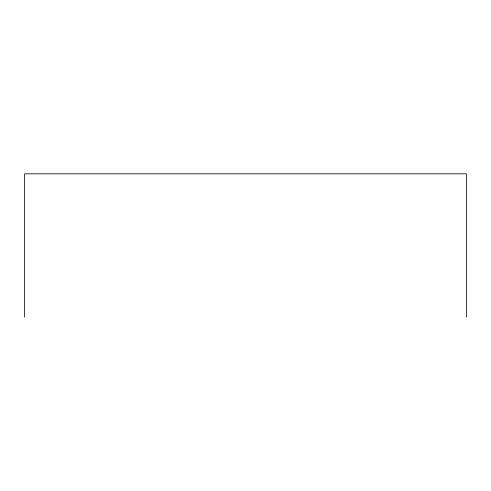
<?xml version="1.0" encoding="UTF-8"?>
<svg xmlns="http://www.w3.org/2000/svg" width="491" height="491" viewBox="0 0 491 491"><rect width="100%" height="100%" fill="white"/><g stroke="black" fill="none" stroke-linecap="round" stroke-linejoin="round"><path stroke-width="0.74" d="M466.45 317.18L466.45 173.82L24.55 173.82L24.55 317.18"/></g></svg>
